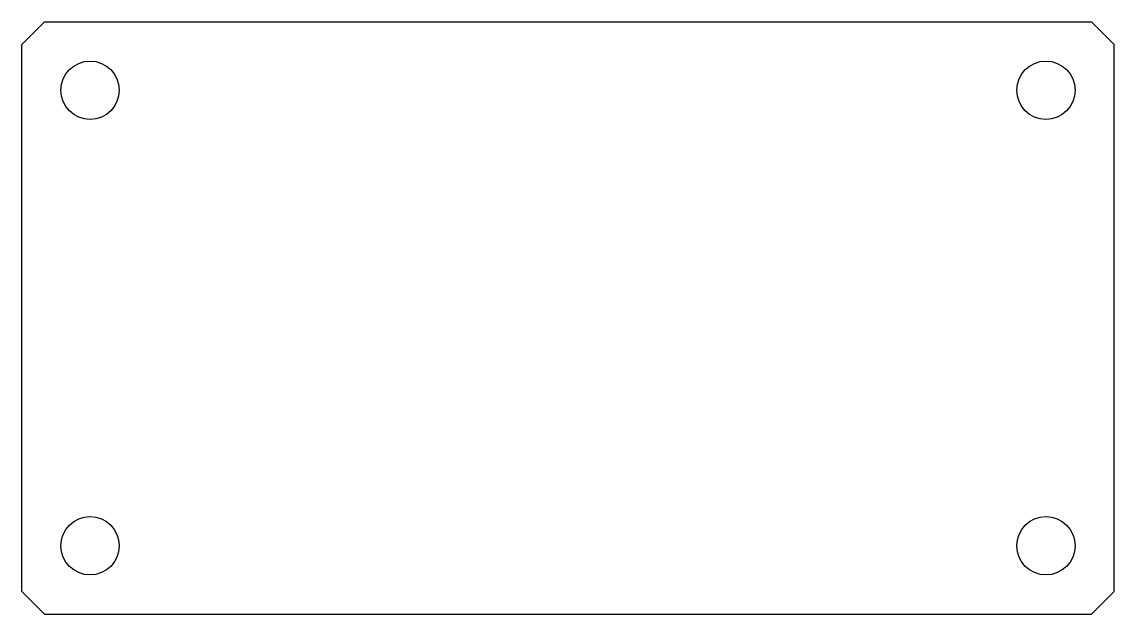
# Model space of a CAD drawing. Header units: inches. Extents: x 0 to 2.4, y 0 to 1.3.
import ezdxf

# ---------------------------------------------------------------- set-up
doc = ezdxf.new("R2010")
doc.units = ezdxf.units.IN
doc.header["$MEASUREMENT"] = 0

msp = doc.modelspace()

# ---------------------------------------------------------------- linework, layer by layer
at = {"color": 7, "linetype": 'Continuous'}
for p, q in [((0, 1.25), (0.05, 1.3)), ((0.05, 1.3), (2.35, 1.3)), ((2.35, 1.3), (2.4, 1.25)), ((0, 0.05), (0, 1.25)), ((2.4, 0.05), (2.4, 1.25)), ((0, 0.05), (0.05, 0)), ((2.35, 0), (2.4, 0.05)), ((0.05, 0), (2.35, 0))]:
    msp.add_line(p, q, dxfattribs=at)
for centre in [(0.15, 1.15), (2.25, 1.15), (0.15, 0.15), (2.25, 0.15)]:
    msp.add_circle(centre, 0.064, dxfattribs=at)

doc.saveas('drawing.dxf')
